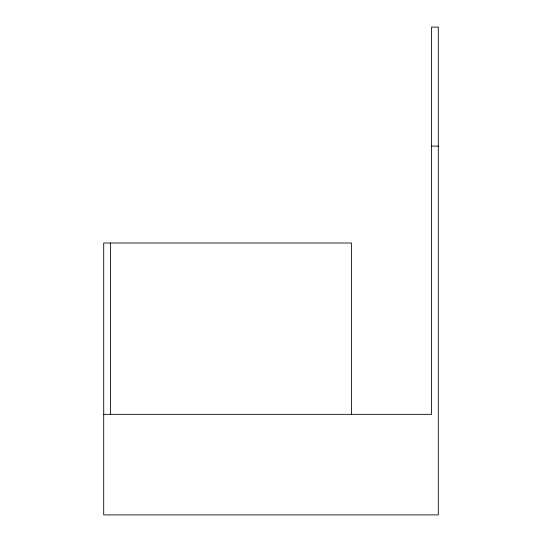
<?xml version="1.0" encoding="UTF-8"?>
<svg xmlns="http://www.w3.org/2000/svg" width="542" height="542" viewBox="0 0 542 542"><rect width="100%" height="100%" fill="white"/><g stroke="black" fill="none" stroke-linecap="round" stroke-linejoin="round"><path stroke-width="0.81" d="M431.588 146.116L438.295 146.116M103.705 414.325L431.588 414.325L431.588 27.1L438.295 27.1L438.295 514.9L103.705 514.9L103.705 243.006L351.46 243.006L351.46 414.325M110.412 243.006L110.412 414.325"/></g></svg>
